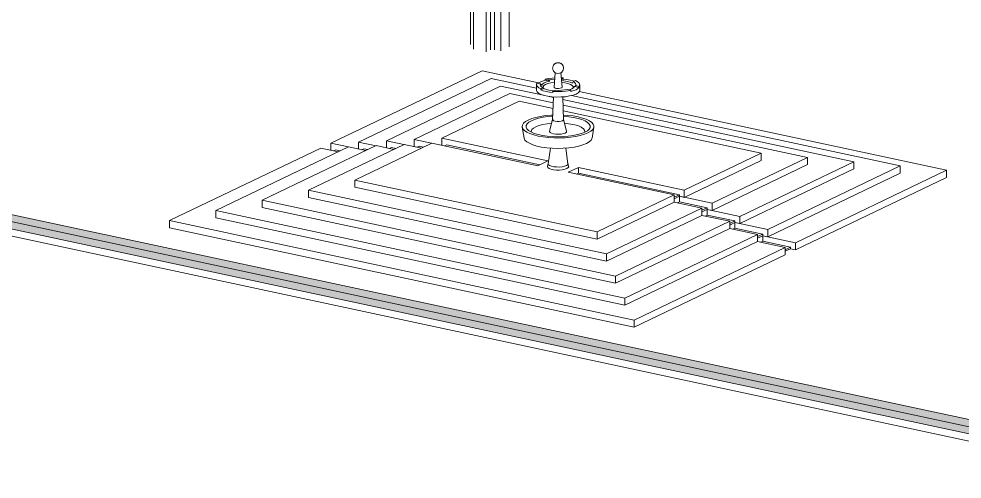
# Model space of a CAD drawing. Header units: millimetres. Extents: x -41144 to 51378, y -11813 to 34443.
# Drawn here: x -30511 to -18075, y -697 to 5366 of the extents above; entities that cross this region are included whole.
import ezdxf

# ---------------------------------------------------------------- set-up
doc = ezdxf.new("R2010")
doc.units = ezdxf.units.MM
for name, color, linetype, lineweight in [('A-FLOR-FNSH', 192, 'Continuous', 35), ('A-FLOR-MCUT', 51, 'Continuous', 9), ('A-FLOR-PATT', 8, 'Continuous', 35), ('A-GENM', 13, 'Continuous', 9)]:
    doc.layers.add(name, color=color, linetype=linetype, lineweight=lineweight)

# ---------------------------------------------------------------- blocks, each defined once
blk = doc.blocks.new('water view - water view-248773-3D Section 2')
at = {"layer": 'A-GENM'}
for p, q in [((-24403, 4683), (-26397, 3728)), ((-23658, 4523), (-24403, 4683)), ((-23440, 4657), (-23455, 4466)), ((-23349, 4466), (-23364, 4660)), ((-24282, 4582), (-26031, 3744)), ((-24160, 4481), (-25665, 3761)), ((-23687, 4455), (-24282, 4582)), ((-23595, 4360), (-24160, 4481)), ((-23687, 4499), (-23687, 4427)), ((-23634, 4512), (-23679, 4521)), ((-23571, 4557), (-23571, 4573)), ((-23571, 4573), (-23527, 4563)), ((-23511, 4544), (-23571, 4557)), ((-23359, 4590), (-23333, 4588)), ((-23358, 4576), (-23333, 4588)), ((-23333, 4572), (-23357, 4561)), ((-23333, 4588), (-23333, 4572)), ((-23173, 4554), (-23203, 4539)), ((-23170, 4487), (-23126, 4477)), ((-23126, 4477), (-23126, 4462)), ((-23117, 4427), (-23117, 4499)), ((-24039, 4381), (-25299, 3777)), ((-23466, 4258), (-24039, 4381)), ((-23631, 4445), (-23601, 4460)), ((-23591, 4449), (-23631, 4430)), ((-23631, 4430), (-23631, 4445)), ((-23441, 4425), (-23471, 4411)), ((-23471, 4411), (-23471, 4395)), ((-23233, 4426), (-23278, 4436)), ((-23233, 4410), (-23233, 4426)), ((-18891, 3429), (-23225, 4356)), ((-23126, 4462), (-23186, 4475)), ((-18280, 3373), (-23124, 4409)), ((-23917, 4280), (-24933, 3793)), ((-23469, 4184), (-23917, 4280)), ((-23463, 4332), (-23520, 4344)), ((-23463, 4338), (-23474, 4038)), ((-23330, 4038), (-23341, 4338)), ((-19501, 3485), (-23340, 4306)), ((-20112, 3541), (-23337, 4230)), ((-20723, 3596), (-23335, 4155)), ((-23474, 4040), (-23515, 3885)), ((-23289, 3885), (-23330, 4040)), ((-23875, 3941), (-23851, 3796)), ((-22953, 3796), (-22929, 3941)), ((-26031, 3744), (-25801, 3695)), ((-26031, 3651), (-26031, 3744)), ((-25665, 3761), (-25435, 3712)), ((-25665, 3668), (-25665, 3761)), ((-25299, 3777), (-25069, 3728)), ((-25299, 3684), (-25299, 3777)), ((-24933, 3793), (-23536, 3495)), ((-24933, 3701), (-24933, 3793)), ((-26531, 3663), (-28524, 2708)), ((-26165, 3680), (-27913, 2842)), ((-25799, 3696), (-27303, 2976)), ((-25433, 3713), (-26692, 3109)), ((-26301, 3614), (-26531, 3663)), ((-26397, 3728), (-26167, 3679)), ((-26397, 3635), (-26397, 3728)), ((-26358, 3626), (-26331, 3639)), ((-26331, 3639), (-26275, 3627)), ((-25935, 3631), (-26165, 3680)), ((-25067, 3729), (-26082, 3243)), ((-25992, 3643), (-25965, 3656)), ((-25965, 3656), (-25909, 3644)), ((-25569, 3647), (-25799, 3696)), ((-25626, 3659), (-25599, 3672)), ((-25599, 3672), (-25543, 3660)), ((-25203, 3664), (-25433, 3713)), ((-25260, 3676), (-25233, 3688)), ((-25233, 3688), (-25177, 3676)), ((-23670, 3430), (-25067, 3729)), ((-24894, 3692), (-24867, 3705)), ((-24867, 3705), (-23643, 3443)), ((-23503, 3664), (-23533, 3458)), ((-23272, 3458), (-23301, 3664)), ((-23536, 3495), (-23670, 3430)), ((-21738, 3110), (-20723, 3596)), ((-20723, 3502), (-21738, 3015)), ((-21372, 2937), (-20112, 3541)), ((-21005, 2764), (-19501, 3485)), ((-20723, 3502), (-20723, 3596)), ((-20112, 3446), (-20112, 3541)), ((-19501, 3390), (-19501, 3485)), ((-23532, 3459), (-23542, 3423)), ((-23263, 3423), (-23272, 3459)), ((-23269, 3345), (-23134, 3409)), ((-23134, 3409), (-21738, 3110)), ((-23134, 3409), (-23134, 3334)), ((-20112, 3446), (-21372, 2842)), ((-19501, 3390), (-21005, 2669)), ((-20639, 2591), (-18891, 3429)), ((-20273, 2418), (-18280, 3373)), ((-18891, 3334), (-18891, 3429)), ((-18280, 3278), (-18280, 3373)), ((-26082, 3243), (-22887, 2560)), ((-26082, 3148), (-26082, 3243)), ((-21872, 3046), (-23269, 3345)), ((-23161, 3322), (-23134, 3334)), ((-23134, 3334), (-21803, 3050)), ((-18891, 3334), (-20639, 2496)), ((-18280, 3278), (-20273, 2323)), ((-26692, 3109), (-22765, 2269)), ((-26692, 3015), (-26692, 3109)), ((-22887, 2465), (-26082, 3148)), ((-21738, 3110), (-21738, 3015)), ((-22765, 2175), (-26692, 3015)), ((-22887, 2560), (-21872, 3046)), ((-21803, 3050), (-21872, 3017)), ((-21872, 2951), (-21872, 3046)), ((-21803, 3029), (-21872, 2997)), ((-21872, 2997), (-21803, 3029)), ((-21803, 3050), (-21803, 3029)), ((-21738, 3015), (-21803, 3029)), ((-21803, 3029), (-21372, 2937)), ((-21803, 3029), (-21803, 2955)), ((-27303, 2976), (-22644, 1979)), ((-27303, 2881), (-27303, 2976)), ((-22644, 1884), (-27303, 2881)), ((-21872, 2951), (-22887, 2465)), ((-22765, 2269), (-21506, 2873)), ((-21506, 2873), (-21872, 2951)), ((-21803, 2955), (-21829, 2942)), ((-21803, 2955), (-21437, 2877)), ((-21437, 2877), (-21506, 2844)), ((-21506, 2778), (-21506, 2873)), ((-21437, 2877), (-21437, 2856)), ((-21372, 2937), (-21372, 2842)), ((-27913, 2842), (-22522, 1689)), ((-27913, 2747), (-27913, 2842)), ((-22522, 1594), (-27913, 2747)), ((-21506, 2778), (-22765, 2175)), ((-21506, 2824), (-21437, 2856)), ((-21437, 2856), (-21506, 2824)), ((-21140, 2700), (-21506, 2778)), ((-21437, 2782), (-21463, 2769)), ((-21437, 2856), (-21005, 2764)), ((-21437, 2856), (-21437, 2782)), ((-21372, 2842), (-21437, 2856)), ((-21437, 2782), (-21071, 2704)), ((-21005, 2764), (-21005, 2669)), ((-28524, 2708), (-22401, 1399)), ((-28524, 2614), (-28524, 2708)), ((-22401, 1304), (-28524, 2614)), ((-22644, 1979), (-21140, 2700)), ((-21071, 2704), (-21140, 2671)), ((-21140, 2605), (-21140, 2700)), ((-21071, 2683), (-21140, 2650)), ((-21140, 2650), (-21071, 2683)), ((-21071, 2704), (-21071, 2683)), ((-21005, 2669), (-21071, 2683)), ((-21071, 2683), (-20639, 2591)), ((-21071, 2683), (-21071, 2609)), ((-22887, 2465), (-22887, 2560)), ((-21140, 2605), (-22644, 1884)), ((-22522, 1689), (-20774, 2527)), ((-20774, 2527), (-21140, 2605)), ((-21071, 2609), (-21097, 2596)), ((-21071, 2609), (-20705, 2531)), ((-20705, 2531), (-20774, 2498)), ((-20774, 2432), (-20774, 2527)), ((-20705, 2510), (-20774, 2477)), ((-20774, 2477), (-20705, 2510)), ((-20705, 2531), (-20705, 2510)), ((-20639, 2496), (-20705, 2510)), ((-20705, 2510), (-20273, 2418)), ((-20705, 2510), (-20705, 2436)), ((-20639, 2591), (-20639, 2496)), ((-20774, 2432), (-22522, 1594)), ((-20407, 2354), (-20774, 2432)), ((-20705, 2436), (-20731, 2423)), ((-20705, 2436), (-20339, 2358)), ((-20273, 2418), (-20273, 2323)), ((-22765, 2175), (-22765, 2269)), ((-22401, 1399), (-20407, 2354)), ((-20407, 2259), (-22401, 1304)), ((-20339, 2358), (-20407, 2325)), ((-20407, 2259), (-20407, 2354)), ((-20339, 2337), (-20407, 2304)), ((-20339, 2337), (-20339, 2358)), ((-20273, 2323), (-20339, 2337)), ((-22644, 1884), (-22644, 1979)), ((-22522, 1594), (-22522, 1689)), ((-22401, 1304), (-22401, 1399))]:
    blk.add_line(p, q, dxfattribs=at)
for points in [[(-23434, 4653, 0), (-23437, 4654, 0), (-23439, 4656, 0), (-23442, 4657, 0), (-23445, 4659, 0), (-23448, 4662, 0), (-23451, 4665, 0), (-23455, 4668, 0), (-23458, 4673, 0), (-23462, 4678, 0), (-23465, 4684, 0), (-23469, 4690, 0), (-23471, 4698, 0), (-23473, 4707, 0), (-23474, 4715, 0), (-23473, 4724, 0), (-23472, 4733, 0), (-23469, 4741, 0), (-23467, 4748, 0), (-23463, 4754, 0), (-23460, 4759, 0), (-23456, 4764, 0), (-23452, 4768, 0), (-23449, 4771, 0), (-23446, 4773, 0), (-23443, 4776, 0), (-23440, 4778, 0), (-23437, 4779, 0), (-23435, 4780, 0), (-23433, 4781, 0)], [(-23370, 4653, 0), (-23368, 4654, 0), (-23365, 4656, 0), (-23362, 4657, 0), (-23359, 4659, 0), (-23356, 4662, 0), (-23353, 4665, 0), (-23349, 4668, 0), (-23346, 4673, 0), (-23342, 4678, 0), (-23339, 4684, 0), (-23336, 4690, 0), (-23333, 4698, 0), (-23331, 4707, 0), (-23331, 4715, 0), (-23331, 4724, 0), (-23332, 4733, 0), (-23335, 4741, 0), (-23338, 4748, 0), (-23341, 4754, 0), (-23345, 4759, 0), (-23348, 4764, 0), (-23352, 4768, 0), (-23355, 4771, 0), (-23358, 4773, 0), (-23361, 4776, 0), (-23364, 4778, 0), (-23367, 4779, 0), (-23369, 4780, 0), (-23371, 4781, 0), (-23373, 4782, 0), (-23375, 4783, 0), (-23377, 4784, 0), (-23379, 4785, 0), (-23381, 4785, 0), (-23382, 4786, 0), (-23384, 4786, 0), (-23385, 4786, 0), (-23386, 4787, 0), (-23387, 4787, 0), (-23389, 4787, 0), (-23390, 4787, 0), (-23391, 4788, 0), (-23392, 4788, 0), (-23393, 4788, 0), (-23394, 4788, 0), (-23395, 4788, 0), (-23396, 4788, 0), (-23397, 4788, 0), (-23398, 4788, 0), (-23399, 4788, 0), (-23400, 4788, 0), (-23401, 4788, 0), (-23402, 4788, 0), (-23403, 4788, 0), (-23404, 4788, 0), (-23404, 4788, 0), (-23405, 4788, 0), (-23406, 4788, 0), (-23407, 4788, 0), (-23408, 4788, 0), (-23409, 4788, 0), (-23410, 4788, 0), (-23411, 4788, 0), (-23412, 4788, 0), (-23413, 4787, 0), (-23414, 4787, 0), (-23416, 4787, 0), (-23417, 4787, 0), (-23418, 4787, 0), (-23419, 4786, 0), (-23421, 4786, 0), (-23422, 4785, 0), (-23424, 4785, 0), (-23425, 4784, 0), (-23427, 4784, 0), (-23429, 4783, 0), (-23431, 4782, 0), (-23433, 4781, 0)], [(-23436, 4654, 0), (-23423, 4649, 0), (-23405, 4647, 0), (-23385, 4649, 0), (-23370, 4653, 0)], [(-23631, 4445, 0), (-23657, 4459, 0), (-23675, 4474, 0), (-23685, 4490, 0), (-23686, 4506, 0), (-23679, 4521, 0)], [(-23665, 4519, 0), (-23663, 4521, 0), (-23639, 4534, 0)], [(-23639, 4534, 0), (-23608, 4547, 0), (-23571, 4557, 0)], [(-23601, 4460, 0), (-23620, 4472, 0), (-23632, 4485, 0), (-23637, 4498, 0), (-23634, 4512, 0)], [(-23618, 4493, 0), (-23626, 4502, 0), (-23634, 4512, 0)], [(-23584, 4523, 0), (-23606, 4508, 0), (-23618, 4493, 0)], [(-23600, 4458, 0), (-23600, 4473, 0), (-23590, 4488, 0), (-23568, 4501, 0)], [(-23511, 4544, 0), (-23551, 4535, 0), (-23584, 4523, 0)], [(-23571, 4573, 0), (-23529, 4581, 0), (-23482, 4587, 0), (-23446, 4590, 0)], [(-23568, 4501, 0), (-23537, 4513, 0), (-23497, 4522, 0), (-23453, 4528, 0), (-23450, 4528, 0)], [(-23527, 4563, 0), (-23489, 4569, 0), (-23448, 4573, 0), (-23447, 4573, 0)], [(-23527, 4563, 0), (-23519, 4554, 0), (-23511, 4544, 0)], [(-23213, 4519, 0), (-23243, 4532, 0), (-23281, 4542, 0), (-23325, 4549, 0), (-23356, 4552, 0)], [(-23354, 4528, 0), (-23312, 4523, 0), (-23272, 4514, 0), (-23240, 4503, 0), (-23217, 4489, 0), (-23204, 4475, 0), (-23204, 4459, 0)], [(-23333, 4572, 0), (-23287, 4567, 0), (-23244, 4560, 0), (-23205, 4550, 0), (-23191, 4545, 0)], [(-23203, 4539, 0), (-23208, 4529, 0), (-23213, 4519, 0)], [(-23203, 4539, 0), (-23184, 4527, 0), (-23172, 4514, 0), (-23167, 4501, 0), (-23170, 4487, 0)], [(-23186, 4475, 0), (-23178, 4481, 0), (-23170, 4487, 0)], [(-23173, 4554, 0), (-23151, 4542, 0), (-23134, 4530, 0), (-23123, 4517, 0), (-23118, 4504, 0), (-23119, 4491, 0), (-23126, 4477, 0)], [(-23165, 4376, 0), (-23203, 4362, 0), (-23250, 4350, 0), (-23303, 4341, 0), (-23361, 4337, 0), (-23421, 4336, 0), (-23479, 4339, 0), (-23535, 4346, 0), (-23584, 4357, 0), (-23626, 4370, 0), (-23658, 4387, 0), (-23678, 4404, 0), (-23687, 4423, 0), (-23687, 4427, 0)], [(-23471, 4395, 0), (-23517, 4400, 0), (-23560, 4408, 0), (-23599, 4418, 0), (-23631, 4430, 0)], [(-23601, 4460, 0), (-23596, 4454, 0), (-23591, 4449, 0)], [(-23591, 4449, 0), (-23561, 4436, 0), (-23523, 4426, 0), (-23479, 4418, 0), (-23459, 4416, 0)], [(-23233, 4426, 0), (-23268, 4419, 0), (-23306, 4414, 0), (-23346, 4410, 0), (-23388, 4408, 0), (-23430, 4409, 0), (-23471, 4411, 0)], [(-23358, 4457, 0), (-23375, 4451, 0), (-23398, 4449, 0), (-23421, 4450, 0), (-23441, 4454, 0), (-23453, 4461, 0), (-23454, 4468, 0)], [(-23278, 4436, 0), (-23316, 4430, 0), (-23356, 4426, 0), (-23398, 4424, 0), (-23441, 4425, 0)], [(-23350, 4468, 0), (-23350, 4464, 0), (-23358, 4457, 0)], [(-23258, 4431, 0), (-23253, 4433, 0), (-23221, 4445, 0)], [(-23165, 4433, 0), (-23196, 4421, 0), (-23233, 4410, 0)], [(-23221, 4445, 0), (-23198, 4459, 0), (-23186, 4475, 0)], [(-23126, 4462, 0), (-23142, 4447, 0), (-23165, 4433, 0)], [(-23117, 4430, 0), (-23121, 4411, 0), (-23137, 4393, 0), (-23165, 4376, 0)], [(-23008, 3865, 0), (-23054, 3846, 0), (-23109, 3830, 0), (-23171, 3817, 0), (-23238, 3807, 0), (-23310, 3800, 0), (-23383, 3798, 0), (-23458, 3799, 0), (-23531, 3803, 0), (-23600, 3811, 0), (-23665, 3823, 0), (-23723, 3838, 0), (-23774, 3855, 0), (-23815, 3875, 0), (-23846, 3897, 0), (-23866, 3919, 0), (-23875, 3943, 0), (-23872, 3967, 0), (-23858, 3990, 0), (-23832, 4012, 0), (-23796, 4033, 0)], [(-23050, 3874, 0), (-23094, 3856, 0), (-23145, 3841, 0), (-23204, 3829, 0), (-23269, 3820, 0), (-23337, 3815, 0), (-23406, 3813, 0), (-23476, 3816, 0), (-23544, 3821, 0), (-23607, 3830, 0), (-23666, 3843, 0), (-23717, 3858, 0), (-23759, 3876, 0), (-23792, 3896, 0), (-23814, 3917, 0), (-23824, 3939, 0), (-23824, 3962, 0), (-23811, 3984, 0), (-23788, 4005, 0), (-23754, 4024, 0)], [(-23796, 4033, 0), (-23750, 4052, 0), (-23695, 4068, 0), (-23633, 4081, 0), (-23566, 4091, 0), (-23494, 4098, 0), (-23471, 4099, 0)], [(-23754, 4024, 0), (-23711, 4042, 0), (-23659, 4057, 0), (-23600, 4069, 0), (-23535, 4078, 0), (-23472, 4083, 0)], [(-23695, 3945, 0), (-23654, 3961, 0), (-23605, 3974, 0), (-23548, 3985, 0), (-23487, 3992, 0)], [(-23342, 4025, 0), (-23362, 4019, 0), (-23388, 4016, 0), (-23416, 4016, 0), (-23442, 4019, 0), (-23462, 4025, 0), (-23473, 4034, 0), (-23473, 4043, 0)], [(-23331, 4043, 0), (-23331, 4034, 0), (-23342, 4025, 0)], [(-23333, 4099, 0), (-23274, 4095, 0), (-23204, 4087, 0), (-23139, 4075, 0), (-23081, 4060, 0), (-23030, 4043, 0), (-22989, 4023, 0), (-22958, 4001, 0), (-22938, 3979, 0), (-22929, 3955, 0), (-22932, 3931, 0), (-22946, 3908, 0), (-22972, 3886, 0), (-23008, 3865, 0)], [(-23333, 4083, 0), (-23328, 4082, 0), (-23260, 4077, 0), (-23197, 4068, 0), (-23139, 4055, 0), (-23088, 4040, 0), (-23045, 4022, 0), (-23013, 4002, 0), (-22991, 3981, 0), (-22980, 3959, 0), (-22980, 3936, 0), (-22993, 3914, 0), (-23016, 3893, 0), (-23050, 3874, 0)], [(-23317, 3992, 0), (-23294, 3989, 0), (-23234, 3981, 0), (-23180, 3970, 0), (-23133, 3955, 0), (-23096, 3938, 0), (-23069, 3919, 0), (-23053, 3899, 0), (-23050, 3878, 0), (-23050, 3873, 0)], [(-23754, 3873, 0), (-23755, 3886, 0), (-23746, 3907, 0), (-23726, 3926, 0), (-23695, 3945, 0)], [(-23308, 3862, 0), (-23332, 3854, 0), (-23363, 3848, 0), (-23398, 3846, 0), (-23433, 3847, 0), (-23465, 3852, 0), (-23491, 3860, 0), (-23508, 3869, 0), (-23515, 3881, 0), (-23514, 3888, 0)], [(-23289, 3885, 0), (-23289, 3883, 0), (-23293, 3872, 0), (-23308, 3862, 0)], [(-23028, 3724, 0), (-23075, 3705, 0), (-23130, 3690, 0), (-23192, 3677, 0), (-23261, 3667, 0), (-23333, 3662, 0), (-23407, 3660, 0), (-23481, 3662, 0), (-23552, 3668, 0), (-23620, 3678, 0), (-23682, 3691, 0), (-23736, 3708, 0), (-23781, 3727, 0), (-23816, 3748, 0), (-23839, 3770, 0), (-23850, 3794, 0), (-23851, 3796, 0)], [(-22953, 3798, 0), (-22955, 3791, 0), (-22968, 3767, 0), (-22992, 3745, 0), (-23028, 3724, 0)], [(-23286, 3395, 0), (-23312, 3385, 0), (-23346, 3379, 0), (-23385, 3375, 0), (-23424, 3375, 0), (-23462, 3379, 0), (-23496, 3386, 0), (-23521, 3396, 0), (-23537, 3408, 0), (-23542, 3420, 0), (-23542, 3423, 0)], [(-23293, 3433, 0), (-23318, 3424, 0), (-23350, 3418, 0), (-23386, 3414, 0), (-23423, 3415, 0), (-23458, 3418, 0), (-23489, 3425, 0), (-23513, 3434, 0), (-23528, 3445, 0), (-23533, 3457, 0), (-23533, 3458, 0)], [(-23272, 3459, 0), (-23271, 3455, 0), (-23277, 3443, 0), (-23293, 3433, 0)], [(-23263, 3426, 0), (-23262, 3419, 0), (-23269, 3406, 0), (-23286, 3395, 0)]]:
    blk.add_polyline3d(points, dxfattribs=at)
blk = doc.blocks.new('Family8 - COLUMN-V46-3D Section 2')
at = {"layer": 'A-GENM'}
for p, q in [((-24735, 9453), (-24846, 9400)), ((-24735, 9453), (-24654, 9419)), ((-24116, 9452), (-24061, 9494)), ((-24115, 9441), (-24116, 9452)), ((-24116, 9452), (-23950, 9416)), ((-23895, 9459), (-24061, 9494)), ((-23895, 9459), (-23950, 9416)), ((-24764, 9366), (-24846, 9400)), ((-24764, 9366), (-24654, 9419)), ((-24654, 9419), (-24657, 9395)), ((-23950, 9416), (-23948, 9393)), ((-24729, 9320), (-24729, 9263)), ((-24729, 9203), (-24729, 9132)), ((-23839, 9245), (-23950, 9192)), ((-23890, 9233), (-23885, 9224)), ((-23880, 9263), (-23880, 9320)), ((-23868, 9191), (-23757, 9244)), ((-23839, 9245), (-23757, 9244)), ((-24710, 9183), (-24656, 9193)), ((-24710, 9183), (-24544, 9148)), ((-24490, 9158), (-24656, 9193)), ((-24490, 9158), (-24544, 9148)), ((-23868, 9191), (-23950, 9192)), ((-24020, 8943), (-24020, 8971)), ((-23951, 9037), (-23951, 9058)), ((-24463, 8867), (-24474, 8869)), ((-24138, 8719), (-24082, 8842)), ((-24079, 8853), (-24079, 8888)), ((-24430, 8793), (-24439, 8795)), ((-24138, 8720), (-24098, 8739)), ((-24097, 8740), (-24125, 8747)), ((-24319, 8673), (-24262, 8660)), ((-24276, 6955), (-24262, 8660)), ((-24262, 8660), (-24222, 8680)), ((-24556, 8302), (-24556, 5027)), ((-24516, 4966), (-24516, 8240)), ((-24241, 8235), (-24241, 4960)), ((-24158, 4943), (-24158, 8217)), ((-24047, 8270), (-24047, 4996)), ((-24350, 8205), (-24350, 4930)), ((-24295, 8113), (-24295, 4957)), ((-24241, 6972), (-24276, 6955)), ((-24276, 6955), (-24295, 6959))]:
    blk.add_line(p, q, dxfattribs=at)
for points in [[(-24541, 9207, 0), (-24596, 9221, 0), (-24643, 9238, 0), (-24680, 9257, 0), (-24708, 9277, 0), (-24724, 9299, 0), (-24729, 9322, 0), (-24723, 9344, 0), (-24705, 9366, 0), (-24676, 9386, 0), (-24637, 9405, 0), (-24589, 9421, 0), (-24533, 9435, 0), (-24471, 9445, 0), (-24405, 9452, 0), (-24335, 9456, 0), (-24265, 9456, 0), (-24196, 9452, 0), (-24130, 9444, 0), (-24069, 9433, 0)], [(-23890, 9391, 0), (-23892, 9420, 0), (-23895, 9459, 0)], [(-24854, 9331, 0), (-24855, 9322, 0), (-24856, 9284, 0), (-24856, 9247, 0), (-24853, 9212, 0), (-24850, 9178, 0), (-24844, 9146, 0), (-24838, 9115, 0), (-24830, 9085, 0), (-24821, 9057, 0), (-24811, 9031, 0), (-24801, 9006, 0), (-24789, 8983, 0), (-24778, 8961, 0), (-24766, 8940, 0), (-24754, 8919, 0), (-24742, 8900, 0), (-24730, 8882, 0), (-24718, 8864, 0), (-24707, 8846, 0), (-24696, 8829, 0), (-24686, 8812, 0), (-24675, 8795, 0), (-24667, 8780, 0)], [(-24846, 9400, 0), (-24852, 9360, 0), (-24854, 9331, 0)], [(-24771, 9313, 0), (-24769, 9330, 0), (-24764, 9366, 0)], [(-24463, 9244, 0), (-24509, 9257, 0), (-24545, 9272, 0), (-24572, 9289, 0), (-24586, 9307, 0), (-24589, 9326, 0), (-24579, 9345, 0), (-24557, 9363, 0), (-24523, 9378, 0), (-24481, 9392, 0), (-24431, 9402, 0), (-24375, 9409, 0), (-24316, 9411, 0), (-24256, 9410, 0), (-24199, 9405, 0), (-24147, 9396, 0)], [(-24069, 9433, 0), (-24014, 9419, 0), (-23967, 9403, 0), (-23929, 9384, 0), (-23902, 9363, 0), (-23885, 9341, 0), (-23880, 9319, 0), (-23886, 9296, 0), (-23904, 9275, 0), (-23933, 9254, 0), (-23972, 9236, 0), (-24020, 9219, 0), (-24076, 9206, 0), (-24138, 9195, 0), (-24205, 9188, 0), (-24274, 9185, 0), (-24344, 9185, 0), (-24413, 9189, 0), (-24479, 9196, 0), (-24541, 9207, 0)], [(-24147, 9396, 0), (-24101, 9384, 0), (-24064, 9369, 0), (-24038, 9352, 0), (-24023, 9333, 0), (-24021, 9314, 0), (-24031, 9295, 0), (-24053, 9278, 0), (-24086, 9262, 0), (-24128, 9249, 0), (-24179, 9238, 0), (-24235, 9232, 0), (-24293, 9229, 0), (-24353, 9230, 0), (-24410, 9236, 0), (-24463, 9244, 0)], [(-23889, 9346, 0), (-23889, 9381, 0), (-23890, 9391, 0)], [(-24716, 9012, 0), (-24725, 9031, 0), (-24734, 9051, 0), (-24742, 9072, 0), (-24750, 9095, 0), (-24756, 9118, 0), (-24762, 9144, 0), (-24767, 9171, 0), (-24770, 9200, 0), (-24772, 9231, 0), (-24773, 9263, 0), (-24772, 9296, 0), (-24771, 9313, 0)], [(-24729, 9265, 0), (-24724, 9242, 0), (-24708, 9221, 0), (-24680, 9200, 0), (-24665, 9191, 0)], [(-24713, 9166, 0), (-24724, 9182, 0), (-24729, 9205, 0), (-24723, 9227, 0), (-24719, 9233, 0)], [(-24522, 9262, 0), (-24481, 9275, 0), (-24431, 9285, 0), (-24375, 9291, 0), (-24316, 9294, 0), (-24256, 9293, 0), (-24199, 9288, 0), (-24147, 9279, 0)], [(-24479, 9249, 0), (-24460, 9256, 0), (-24419, 9265, 0), (-24373, 9272, 0), (-24324, 9275, 0), (-24273, 9275, 0), (-24224, 9271, 0), (-24179, 9263, 0)], [(-24179, 9263, 0), (-24141, 9253, 0), (-24129, 9249, 0)], [(-24147, 9279, 0), (-24101, 9267, 0), (-24087, 9262, 0)], [(-23920, 9206, 0), (-23904, 9218, 0), (-23886, 9240, 0), (-23880, 9262, 0), (-23880, 9263, 0)], [(-23757, 9244, 0), (-23752, 9202, 0), (-23749, 9172, 0)], [(-24718, 9100, 0), (-24724, 9111, 0), (-24729, 9133, 0)], [(-24665, 8781, 0), (-24672, 8797, 0), (-24680, 8814, 0), (-24687, 8833, 0), (-24693, 8854, 0), (-24699, 8877, 0), (-24704, 8903, 0), (-24709, 8930, 0), (-24712, 8960, 0), (-24715, 8992, 0), (-24717, 9026, 0), (-24717, 9062, 0), (-24716, 9100, 0), (-24716, 9110, 0)], [(-24716, 9110, 0), (-24714, 9141, 0), (-24710, 9183, 0)], [(-24544, 9148, 0), (-24548, 9105, 0), (-24550, 9075, 0)], [(-23942, 9132, 0), (-23972, 9119, 0), (-24020, 9102, 0), (-24076, 9089, 0), (-24138, 9078, 0), (-24205, 9071, 0), (-24274, 9068, 0), (-24344, 9068, 0), (-24413, 9072, 0), (-24479, 9079, 0), (-24495, 9082, 0)], [(-24391, 8721, 0), (-24397, 8730, 0), (-24405, 8743, 0), (-24412, 8755, 0), (-24420, 8767, 0), (-24428, 8779, 0), (-24436, 8791, 0), (-24443, 8803, 0), (-24450, 8816, 0), (-24457, 8830, 0), (-24463, 8844, 0), (-24469, 8859, 0), (-24475, 8876, 0), (-24480, 8894, 0), (-24484, 8914, 0), (-24488, 8937, 0), (-24491, 8962, 0), (-24494, 8989, 0), (-24495, 9018, 0), (-24495, 9049, 0), (-24495, 9083, 0), (-24494, 9101, 0)], [(-23955, 9187, 0), (-23968, 9168, 0), (-23994, 9149, 0), (-24030, 9132, 0), (-24076, 9117, 0), (-24129, 9105, 0), (-24188, 9096, 0), (-24252, 9091, 0), (-24317, 9090, 0), (-24382, 9093, 0), (-24444, 9099, 0), (-24494, 9108, 0)], [(-24494, 9101, 0), (-24493, 9119, 0), (-24490, 9158, 0)], [(-24491, 9141, 0), (-24479, 9139, 0), (-24413, 9132, 0), (-24344, 9128, 0), (-24274, 9128, 0), (-24205, 9131, 0), (-24138, 9138, 0), (-24076, 9149, 0), (-24020, 9162, 0), (-23972, 9179, 0), (-23948, 9189, 0)], [(-23943, 9136, 0), (-23942, 9119, 0), (-23941, 9085, 0), (-23942, 9053, 0), (-23944, 9024, 0), (-23947, 8996, 0), (-23952, 8971, 0), (-23958, 8948, 0), (-23965, 8927, 0), (-23972, 8908, 0), (-23980, 8890, 0), (-23989, 8874, 0), (-23998, 8859, 0), (-24008, 8844, 0), (-24019, 8831, 0), (-24030, 8817, 0), (-24042, 8804, 0), (-24053, 8791, 0), (-24065, 8777, 0), (-24077, 8764, 0), (-24089, 8750, 0), (-24100, 8736, 0), (-24112, 8722, 0), (-24123, 8706, 0), (-24126, 8703, 0)], [(-23950, 9192, 0), (-23945, 9154, 0), (-23943, 9136, 0)], [(-23924, 8799, 0), (-23914, 8817, 0), (-23903, 8837, 0), (-23893, 8859, 0), (-23885, 8883, 0), (-23877, 8909, 0), (-23870, 8938, 0), (-23865, 8968, 0), (-23861, 9000, 0), (-23859, 9034, 0), (-23858, 9071, 0), (-23859, 9109, 0), (-23860, 9119, 0)], [(-23860, 9119, 0), (-23863, 9149, 0), (-23868, 9191, 0)], [(-23749, 9172, 0), (-23748, 9162, 0), (-23747, 9124, 0), (-23748, 9088, 0), (-23750, 9053, 0), (-23754, 9021, 0), (-23759, 8991, 0), (-23766, 8963, 0), (-23774, 8937, 0), (-23782, 8913, 0), (-23792, 8890, 0), (-23803, 8870, 0), (-23813, 8852, 0)], [(-24550, 9075, 0), (-24550, 9065, 0), (-24551, 9026, 0), (-24551, 8990, 0), (-24549, 8956, 0), (-24546, 8924, 0), (-24543, 8895, 0), (-24538, 8867, 0), (-24533, 8842, 0), (-24527, 8819, 0), (-24521, 8798, 0), (-24514, 8779, 0), (-24506, 8761, 0), (-24499, 8745, 0)], [(-23941, 9062, 0), (-23972, 9047, 0), (-24020, 9031, 0), (-24076, 9017, 0), (-24138, 9007, 0), (-24205, 9000, 0), (-24274, 8996, 0), (-24344, 8997, 0), (-24413, 9001, 0), (-24479, 9008, 0), (-24495, 9011, 0)], [(-23952, 9044, 0), (-23954, 9023, 0), (-23968, 9003, 0), (-23994, 8983, 0), (-24030, 8966, 0), (-24076, 8951, 0), (-24129, 8939, 0), (-24188, 8930, 0), (-24252, 8925, 0), (-24317, 8924, 0), (-24382, 8927, 0), (-24444, 8933, 0), (-24489, 8941, 0)], [(-24013, 8974, 0), (-24019, 8959, 0), (-24021, 8955, 0)], [(-24002, 8854, 0), (-23995, 8872, 0), (-23988, 8890, 0), (-23981, 8909, 0), (-23973, 8928, 0), (-23965, 8948, 0), (-23957, 8968, 0), (-23949, 8990, 0)], [(-24020, 8946, 0), (-24021, 8937, 0), (-24031, 8918, 0), (-24053, 8900, 0), (-24086, 8885, 0), (-24128, 8871, 0), (-24179, 8861, 0), (-24235, 8855, 0), (-24293, 8852, 0), (-24353, 8853, 0), (-24410, 8858, 0), (-24463, 8867, 0)], [(-24080, 8859, 0), (-24081, 8843, 0), (-24094, 8827, 0), (-24117, 8813, 0), (-24150, 8800, 0), (-24190, 8791, 0), (-24236, 8784, 0), (-24286, 8781, 0), (-24336, 8781, 0), (-24385, 8785, 0), (-24430, 8793, 0)], [(-24038, 8913, 0), (-24042, 8900, 0), (-24050, 8880, 0), (-24058, 8859, 0), (-24066, 8838, 0), (-24074, 8815, 0), (-24081, 8792, 0), (-24089, 8767, 0), (-24097, 8741, 0)], [(-23814, 8851, 0), (-23826, 8834, 0), (-23837, 8818, 0), (-23849, 8803, 0), (-23861, 8789, 0), (-23873, 8775, 0), (-23885, 8762, 0), (-23896, 8750, 0), (-23907, 8737, 0), (-23917, 8725, 0), (-23928, 8712, 0), (-23938, 8699, 0), (-23949, 8685, 0), (-23959, 8670, 0), (-23970, 8654, 0), (-23980, 8638, 0), (-23991, 8619, 0), (-24002, 8597, 0), (-24012, 8572, 0), (-24022, 8541, 0), (-24030, 8504, 0), (-24037, 8460, 0), (-24043, 8407, 0), (-24046, 8344, 0), (-24047, 8270, 0)], [(-24667, 8780, 0), (-24665, 8777, 0), (-24655, 8759, 0), (-24644, 8739, 0), (-24634, 8719, 0), (-24623, 8698, 0), (-24612, 8675, 0), (-24601, 8648, 0), (-24591, 8618, 0), (-24582, 8584, 0), (-24573, 8543, 0), (-24566, 8496, 0), (-24561, 8440, 0), (-24557, 8376, 0), (-24556, 8302, 0)], [(-24516, 8240, 0), (-24517, 8314, 0), (-24519, 8376, 0), (-24523, 8428, 0), (-24528, 8472, 0), (-24533, 8508, 0), (-24540, 8538, 0), (-24547, 8562, 0), (-24554, 8583, 0), (-24561, 8600, 0), (-24568, 8616, 0), (-24575, 8631, 0), (-24582, 8644, 0), (-24589, 8657, 0), (-24596, 8669, 0), (-24603, 8681, 0), (-24610, 8692, 0), (-24617, 8704, 0), (-24625, 8715, 0), (-24633, 8727, 0), (-24641, 8739, 0), (-24649, 8752, 0), (-24657, 8766, 0), (-24664, 8779, 0)], [(-24498, 8744, 0), (-24491, 8730, 0), (-24483, 8716, 0), (-24475, 8704, 0), (-24467, 8691, 0), (-24459, 8680, 0), (-24451, 8668, 0), (-24444, 8657, 0), (-24437, 8645, 0), (-24430, 8634, 0), (-24423, 8621, 0), (-24416, 8609, 0), (-24409, 8595, 0), (-24402, 8581, 0), (-24395, 8565, 0), (-24388, 8547, 0), (-24381, 8527, 0), (-24374, 8502, 0), (-24367, 8473, 0), (-24362, 8437, 0), (-24357, 8393, 0), (-24353, 8340, 0), (-24351, 8278, 0), (-24350, 8205, 0)], [(-24299, 8393, 0), (-24302, 8437, 0), (-24308, 8487, 0), (-24315, 8530, 0), (-24323, 8566, 0), (-24332, 8597, 0), (-24341, 8622, 0), (-24350, 8642, 0), (-24358, 8659, 0), (-24366, 8675, 0), (-24374, 8690, 0), (-24381, 8704, 0), (-24389, 8718, 0), (-24391, 8721, 0)], [(-24136, 8723, 0), (-24145, 8709, 0), (-24164, 8696, 0), (-24193, 8686, 0), (-24209, 8682, 0)], [(-24158, 8217, 0), (-24157, 8291, 0), (-24154, 8353, 0), (-24148, 8406, 0), (-24141, 8451, 0), (-24133, 8488, 0), (-24123, 8519, 0), (-24113, 8544, 0), (-24102, 8566, 0), (-24091, 8584, 0), (-24080, 8601, 0), (-24070, 8617, 0), (-24060, 8632, 0), (-24049, 8645, 0), (-24039, 8659, 0), (-24028, 8671, 0), (-24018, 8684, 0), (-24007, 8697, 0), (-23996, 8709, 0), (-23984, 8722, 0), (-23972, 8736, 0), (-23960, 8750, 0), (-23948, 8765, 0), (-23936, 8781, 0), (-23925, 8798, 0)], [(-24209, 8682, 0), (-24230, 8678, 0), (-24272, 8673, 0), (-24316, 8672, 0), (-24359, 8675, 0), (-24367, 8676, 0)], [(-24126, 8703, 0), (-24135, 8690, 0), (-24147, 8673, 0), (-24159, 8654, 0), (-24172, 8633, 0), (-24186, 8606, 0), (-24199, 8574, 0), (-24211, 8537, 0), (-24221, 8493, 0), (-24230, 8442, 0), (-24236, 8383, 0), (-24240, 8314, 0), (-24241, 8235, 0)]]:
    blk.add_polyline3d(points, dxfattribs=at)

msp = doc.modelspace()

# ---------------------------------------------------------------- hatches: boundary and pattern name
at = {"layer": 'A-FLOR-PATT', "lineweight": 9}
h = msp.add_hatch(dxfattribs=at)
h.set_pattern_fill('FP_2', color=256, style=0, pattern_type=2)
h.set_pattern_definition([(347.928, (15427.83, 18673.52), (675.83733, 47.96564), [28.509, -489.832, -3282.826]), (347.928, (15427.83, 18673.52), (675.83733, 47.96564), [-518.341, 28.509, -489.832, -2764.485]), (347.928, (15427.83, 18673.52), (675.83733, 47.96564), [-1036.682, 28.509, -1008.173, -1727.803]), (347.928, (15427.83, 18673.52), (675.83733, 47.96564), [-2073.364, 28.509, -489.832, -1209.462]), (347.928, (15427.83, 18673.52), (675.83733, 47.96564), [-2591.705, 28.509, -317.052, -863.902]), (347.928, (15427.83, 18673.52), (675.83733, 47.96564), [-2937.266, 28.509, -835.393]), (114.569, (15681.27, 18715.57), (-484.24316, 674.17732), [33.525, -576.015, -3860.418]), (114.569, (15681.27, 18715.57), (-484.24316, 674.17732), [-609.54, 33.525, -576.015, -3250.878]), (114.569, (15681.27, 18715.57), (-484.24316, 674.17732), [-1219.079, 33.525, -1185.555, -2031.799]), (114.569, (15681.27, 18715.57), (-484.24316, 674.17732), [-2438.159, 33.525, -576.015, -1422.259]), (114.569, (15681.27, 18715.57), (-484.24316, 674.17732), [-3047.698, 33.525, -372.835, -1015.899]), (114.569, (15681.27, 18715.57), (-484.24316, 674.17732), [-3454.058, 33.525, -982.375]), (240.39, (15765.75, 19082.52), (-191.5908, -722.1439), [28.211, -484.721, -3248.569]), (240.39, (15765.75, 19082.52), (-191.5908, -722.1439), [-512.932, 28.211, -484.721, -2735.637]), (240.39, (15765.75, 19082.52), (-191.5908, -722.1439), [-1025.864, 28.211, -997.653, -1709.773]), (240.39, (15765.75, 19082.52), (-191.5908, -722.1439), [-2051.728, 28.211, -484.721, -1196.841]), (240.39, (15765.75, 19082.52), (-191.5908, -722.1439), [-2564.66, 28.211, -313.743, -854.887]), (240.39, (15765.75, 19082.52), (-191.5908, -722.1439), [-2906.615, 28.211, -826.675])])
h.paths.add_polyline_path([(-15647, -507), (-15647, -412), (-41144, 5041), (-41144, 4946), (-15787, -477)], flags=0)
at = {"layer": 'A-FLOR-PATT'}
msp.add_hatch(color=256, dxfattribs=at).paths.add_polyline_path([(-15647, -602), (-15647, -507), (-41144, 4946), (-41144, 4851), (-15787, -572)], flags=0)

# ---------------------------------------------------------------- linework, layer by layer
at = {"layer": 'A-FLOR-FNSH', "color": 1, "lineweight": 18}
for p, q in [((-15647, -412), (-41144, 5041)), ((-41144, 4757), (-15647, -697))]:
    msp.add_line(p, q, dxfattribs=at)
at = {"layer": 'A-FLOR-MCUT'}
for p, q in [((-15647, -507), (-41144, 4946)), ((-15647, -602), (-41144, 4851))]:
    msp.add_line(p, q, dxfattribs=at)

# ---------------------------------------------------------------- block references
at = {"layer": 'A-GENM'}
for name in ['Family8 - COLUMN-V46-3D Section 2', 'water view - water view-248773-3D Section 2']:
    msp.add_blockref(name, (0, 0), dxfattribs=at)

doc.saveas('drawing.dxf')
